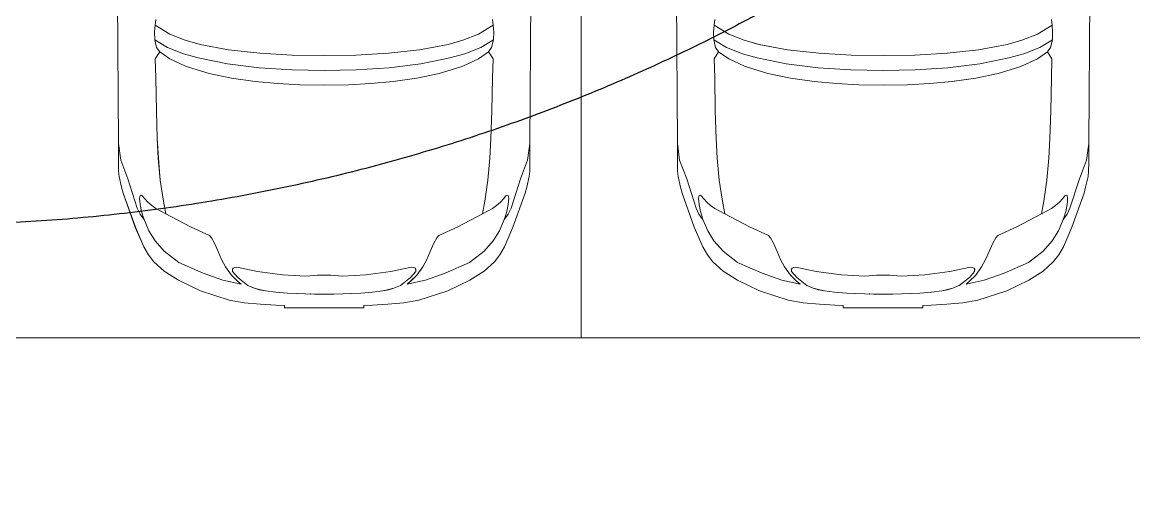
# Model space of a CAD drawing. Header units: millimetres. Extents: x -284281 to 1648660, y -821378 to -151356.
# Drawn here: x -243203 to -238294, y -271267 to -269216 of the extents above; entities that cross this region are included whole.
import ezdxf

# ---------------------------------------------------------------- set-up
doc = ezdxf.new("R2010")
doc.units = ezdxf.units.MM
doc.header["$MEASUREMENT"] = 0
doc.layers.add('Cars', color=7, linetype='Continuous')
doc.layers.add('Extérieur - Environnement', color=7, linetype='Continuous')

# ---------------------------------------------------------------- blocks, each defined once
blk = doc.blocks.new('Car 0025')
at = {"layer": 'Cars', "color": 7, "linetype": 'Continuous', "lineweight": 13}
for p, q in [((-924.7, 1389.7), (-920.5, 734.5)), ((-924.7, 1389.7), (-920.5, 734.5)), ((896.3, 734.5), (900.5, 1389.7)), ((900.5, 1389.7), (896.3, 734.5)), ((-755.5, 1282.4), (-758.8, 1257.5)), ((731.3, 1282.4), (734.6, 1257.5)), ((-758.8, 1257.5), (-760.9, 1227.1)), ((-694, 1217.1), (-758.8, 1257.5)), ((669.8, 1217.1), (734.6, 1257.5)), ((734.6, 1257.5), (736.7, 1227.1)), ((-760.9, 1227.1), (-760.1, 1191.7)), ((-703.8, 1158.5), (-760.1, 1191.7)), ((-760.1, 1191.7), (-751.8, 1158)), ((-625.2, 1190.8), (-694, 1217.1)), ((-560.1, 1172.1), (-625.2, 1190.8)), ((535.9, 1172.1), (601, 1190.8)), ((601, 1190.8), (669.8, 1217.1)), ((679.6, 1158.5), (735.9, 1191.7)), ((735.9, 1191.7), (727.6, 1158)), ((736.7, 1227.1), (735.9, 1191.7)), ((-738.5, 1138.6), (-758, 1108.3)), ((-751.8, 1158), (-751.8, 1158)), ((-738.5, 1138.6), (-751.8, 1158)), ((-738.5, 1138.6), (-738.5, 1138.6)), ((-738.5, 1138.6), (-693.9, 1108.9)), ((-633.6, 1130.9), (-703.8, 1158.5)), ((-567.9, 1112.1), (-633.6, 1130.9)), ((-433.8, 1148.7), (-560.1, 1172.1)), ((-295.6, 1133.3), (-433.8, 1148.7)), ((-152.7, 1124.9), (-295.6, 1133.3)), ((128.5, 1124.9), (271.4, 1133.3)), ((271.4, 1133.3), (409.6, 1148.7)), ((409.6, 1148.7), (535.9, 1172.1)), ((543.7, 1112.1), (609.4, 1130.9)), ((609.4, 1130.9), (679.6, 1158.5)), ((714.3, 1138.6), (669.7, 1108.9)), ((714.3, 1138.6), (727.6, 1158)), ((714.3, 1138.6), (714.3, 1138.6)), ((714.3, 1138.6), (733.8, 1108.3)), ((727.6, 1158), (727.6, 1158)), ((-758, 1108.3), (-755.8, 1024.9)), ((-693.9, 1108.9), (-624, 1076.3)), ((-439.5, 1086.6), (-567.9, 1112.1)), ((-298.8, 1069.2), (-439.5, 1086.6)), ((-12.1, 1122.4), (-152.7, 1124.9)), ((-12.1, 1122.4), (128.5, 1124.9)), ((274.6, 1069.2), (415.3, 1086.6)), ((415.3, 1086.6), (543.7, 1112.1)), ((669.7, 1108.9), (599.8, 1076.3)), ((733.8, 1108.3), (731.7, 1024.9)), ((-624, 1076.3), (-610.9, 1071.4)), ((-610.9, 1071.4), (-520.4, 1043.6)), ((-520.4, 1043.6), (-421.4, 1022.7)), ((-154, 1059.4), (-298.8, 1069.2)), ((-12.1, 1056.3), (-154, 1059.4)), ((-12.1, 1056.3), (129.8, 1059.4)), ((129.8, 1059.4), (274.6, 1069.2)), ((496.2, 1043.6), (397.2, 1022.7)), ((586.8, 1071.4), (496.2, 1043.6)), ((599.8, 1076.3), (586.8, 1071.4)), ((-755.8, 1025), (-753.2, 878.1)), ((-755.8, 1024.9), (-755.8, 1024.9)), ((-421.4, 1022.7), (-316.5, 1007.9)), ((-316.5, 1007.9), (-218.5, 999.1)), ((-218.5, 999.1), (-119.9, 994.1)), ((-119.9, 994.1), (-12.1, 992.4)), ((95.7, 994.1), (-12.1, 992.4)), ((194.3, 999.1), (95.7, 994.1)), ((292.3, 1007.9), (194.3, 999.1)), ((397.2, 1022.7), (292.3, 1007.9)), ((731.7, 1025), (729, 878.1)), ((731.6, 1024.9), (731.6, 1024.9)), ((-753.2, 878.1), (-748.9, 756.7)), ((729, 878.1), (724.7, 756.7)), ((-748.9, 756.7), (-744.4, 670.1)), ((724.7, 756.7), (720.2, 670.1)), ((-920.5, 734.5), (-920.6, 683.7)), ((-920.5, 734.5), (-920.6, 683.7)), ((-920.5, 734.5), (-910.7, 661.1)), ((896.3, 734.5), (886.5, 661.1)), ((896.4, 683.7), (896.3, 734.5)), ((896.3, 734.5), (896.4, 683.7)), ((-920.6, 683.7), (-920.5, 645.6)), ((-920.6, 683.7), (-920.5, 645.6)), ((-920.5, 645.6), (-920, 612.5)), ((-920.5, 645.6), (-920, 612.5)), ((-910.7, 661.1), (-879.2, 578.8)), ((-744.4, 670.2), (-735.6, 572.8)), ((-735.6, 572.8), (-744.3, 670.1)), ((720.2, 670.2), (711.4, 572.8)), ((711.4, 572.8), (720.1, 670.1)), ((886.5, 661.1), (855, 578.8)), ((895.8, 612.5), (896.3, 645.6)), ((896.3, 645.6), (895.8, 612.5)), ((896.3, 645.6), (896.4, 683.7)), ((896.4, 683.7), (896.3, 645.6)), ((-920, 612.5), (-917.2, 588.4)), ((-920, 612.5), (-917.2, 588.4)), ((-899.6, 632.1), (-899.5, 631.1)), ((875.4, 632.1), (875.3, 631.1)), ((893, 588.4), (895.8, 612.5)), ((895.8, 612.5), (893, 588.4)), ((-917.2, 588.4), (-906.8, 541)), ((-906.8, 541), (-917.2, 588.4)), ((-906.8, 541), (-899.8, 515.5)), ((-899.8, 515.5), (-906.8, 541)), ((-879.2, 578.8), (-837.6, 449.2)), ((-735.6, 572.8), (-722, 479.6)), ((711.4, 572.8), (697.8, 479.6)), ((855, 578.8), (813.4, 449.2)), ((875.6, 515.5), (882.6, 541)), ((875.6, 515.5), (882.6, 541)), ((882.6, 541), (893, 588.4)), ((882.6, 541), (893, 588.4)), ((-899.8, 515.5), (-846, 365.6)), ((-846, 365.6), (-899.8, 515.5)), ((-824.6, 504.7), (-827.3, 493)), ((-827.3, 493), (-826, 479.9)), ((-820.1, 506), (-824.6, 504.7)), ((-815.2, 503.8), (-820.1, 506)), ((-804.3, 489.5), (-815.2, 503.8)), ((780.1, 489.5), (791, 503.8)), ((791, 503.8), (795.9, 506)), ((795.9, 506), (800.4, 504.7)), ((800.4, 504.7), (803.1, 493)), ((803.1, 493), (801.8, 479.9)), ((821.8, 365.6), (875.6, 515.5)), ((821.8, 365.6), (875.6, 515.5)), ((-825.2, 422.9), (-837.6, 449.2)), ((-826, 479.9), (-825, 465)), ((-825, 465), (-819.1, 434.2)), ((-790.7, 476), (-804.3, 489.5)), ((-773.6, 461.2), (-790.7, 476)), ((-755.7, 447.9), (-773.6, 461.2)), ((-711.7, 423.4), (-755.7, 447.9)), ((-722, 479.6), (-711.7, 423.4)), ((697.8, 479.6), (687.5, 423.4)), ((687.5, 423.4), (731.5, 447.9)), ((731.5, 447.9), (749.4, 461.2)), ((749.4, 461.2), (766.5, 476)), ((766.5, 476), (780.1, 489.5)), ((800.8, 465), (794.9, 434.2)), ((801.8, 479.9), (800.8, 465)), ((801, 422.9), (813.4, 449.2)), ((-814.8, 408.3), (-825.2, 422.9)), ((-819.1, 434.2), (-812.8, 414.4)), ((-807.5, 399), (-814.8, 408.3)), ((-812.8, 414.4), (-807.5, 399)), ((-786.3, 348.7), (-807.5, 399)), ((-602.3, 367), (-711.7, 423.4)), ((578.1, 367), (687.5, 423.4)), ((762.1, 348.7), (783.3, 399)), ((788.6, 414.4), (783.3, 399)), ((783.3, 399), (790.6, 408.3)), ((794.9, 434.2), (788.6, 414.4)), ((790.6, 408.3), (801, 422.9)), ((-846, 365.6), (-808.7, 278.6)), ((-808.7, 278.6), (-846, 365.6)), ((-759.1, 304.4), (-786.3, 348.7)), ((-518.8, 327.9), (-602.3, 367)), ((494.6, 327.9), (578.1, 367)), ((734.9, 304.4), (762.1, 348.7)), ((784.5, 278.6), (821.8, 365.6)), ((784.5, 278.6), (821.8, 365.6)), ((-718.8, 259), (-759.1, 304.4)), ((-509.5, 317.5), (-518.8, 327.9)), ((-496.3, 294.8), (-509.5, 317.5)), ((-480.1, 257), (-496.3, 294.8)), ((455.9, 257), (472.1, 294.8)), ((472.1, 294.8), (485.3, 317.5)), ((485.3, 317.5), (494.6, 327.9)), ((694.6, 259), (734.9, 304.4)), ((-808.7, 278.6), (-788.2, 243.2)), ((-808.7, 278.6), (-788.2, 243.2)), ((-654.4, 208.3), (-718.8, 259)), ((-465.1, 222.6), (-480.1, 257)), ((440.9, 222.6), (455.9, 257)), ((630.2, 208.3), (694.6, 259)), ((764, 243.2), (784.5, 278.6)), ((784.5, 278.6), (764, 243.2)), ((-788.2, 243.2), (-764, 211.8)), ((-788.2, 243.2), (-764, 211.8)), ((-764, 211.8), (-719, 170.5)), ((-764, 211.8), (-719, 170.5)), ((-654.4, 208.3), (-546.4, 161.2)), ((-447.3, 189.6), (-465.1, 222.6)), ((423.1, 189.6), (440.9, 222.6)), ((630.2, 208.3), (522.2, 161.2)), ((694.8, 170.5), (739.8, 211.8)), ((739.8, 211.8), (694.8, 170.5)), ((739.8, 211.8), (764, 243.2)), ((764, 243.2), (739.8, 211.8)), ((-719, 170.5), (-655.3, 130.9)), ((-719, 170.5), (-655.3, 130.9)), ((-546.4, 161.2), (-459.2, 131.1)), ((-421.5, 153.3), (-447.3, 189.6)), ((-395.7, 128), (-421.5, 153.3)), ((-416.6, 180.1), (-414.1, 184)), ((-416.4, 169.3), (-416.6, 180.1)), ((-393.4, 142.5), (-416.4, 169.3)), ((-414.1, 184), (-406.9, 187.6)), ((-406.9, 187.6), (-398, 187.9)), ((-398, 187.9), (-307.1, 169.4)), ((-307.1, 169.4), (-196.1, 155)), ((-196.1, 155), (-92.9, 148.1)), ((-41.8, 152.8), (-92.9, 148.1)), ((-41.8, 152.8), (-11.3, 152.8)), ((17.6, 152.8), (-12.9, 152.8)), ((17.6, 152.8), (68.7, 148.1)), ((171.9, 155), (68.7, 148.1)), ((282.9, 169.4), (171.9, 155)), ((373.8, 187.9), (282.9, 169.4)), ((369.2, 142.5), (392.2, 169.3)), ((371.5, 128), (397.3, 153.3)), ((382.7, 187.6), (373.8, 187.9)), ((389.9, 184), (382.7, 187.6)), ((392.4, 180.1), (389.9, 184)), ((392.2, 169.3), (392.4, 180.1)), ((397.3, 153.3), (423.1, 189.6)), ((522.2, 161.2), (435, 131.1)), ((631.1, 130.9), (694.8, 170.5)), ((694.8, 170.5), (631.1, 130.9)), ((-655.3, 130.9), (-558.5, 84.1)), ((-655.3, 130.9), (-558.5, 84.1)), ((-378.9, 113.2), (-459.2, 131.1)), ((-378.9, 113.2), (-395.7, 128)), ((-348.6, 107.3), (-393.4, 142.5)), ((-320.4, 95.1), (-348.6, 107.3)), ((296.3, 95.1), (324.4, 107.3)), ((324.4, 107.3), (369.2, 142.5)), ((354.7, 113.2), (435, 131.1)), ((354.7, 113.2), (371.5, 128)), ((534.3, 84.1), (631.1, 130.9)), ((631.1, 130.9), (534.3, 84.1)), ((-558.5, 84.1), (-431, 42.5)), ((-431, 42.5), (-558.5, 84.1)), ((-320.4, 95.1), (-296.9, 89)), ((-296.9, 89), (-270.9, 84)), ((-270.9, 84), (-226, 78.1)), ((-226, 78.1), (-174.1, 74.2)), ((-54.7, 69.2), (-174.1, 74.2)), ((-73.2, 69.9), (-72.6, 69.9)), ((-12.1, 69.6), (-54.7, 69.2)), ((-12.1, 69.6), (30.5, 69.2)), ((30.5, 69.2), (149.9, 74.2)), ((49, 69.9), (48.4, 69.9)), ((201.8, 78.1), (149.9, 74.2)), ((246.7, 84), (201.8, 78.1)), ((272.7, 89), (246.7, 84)), ((296.3, 95.1), (272.7, 89)), ((406.8, 42.5), (534.3, 84.1)), ((406.8, 42.5), (534.3, 84.1)), ((-431, 42.5), (-364.7, 30.9)), ((-364.7, 30.9), (-431, 42.5)), ((-364.7, 30.9), (-293.1, 24.3)), ((-293.1, 24.3), (-364.7, 30.9)), ((-293.1, 24.3), (-225.1, 20.2)), ((-225.1, 20.2), (-293.1, 24.3)), ((-225.1, 20.2), (-187.9, 19.2)), ((-187.9, 19.2), (-225.1, 20.2)), ((-187.9, 19.2), (-187.9, 8.3)), ((-187.9, 8.3), (-187.9, 19.2)), ((-187.9, 8.3), (163.7, 8.3)), ((-187.9, 8.3), (-12.1, 8.3)), ((163.7, 8.3), (-12.1, 8.3)), ((163.7, 19.2), (200.9, 20.2)), ((163.7, 19.2), (200.9, 20.2)), ((163.7, 8.3), (163.7, 19.2)), ((163.7, 8.3), (163.7, 19.2)), ((200.9, 20.2), (268.9, 24.3)), ((200.9, 20.2), (268.9, 24.3)), ((268.9, 24.3), (340.5, 30.9)), ((268.9, 24.3), (340.5, 30.9)), ((340.5, 30.9), (406.8, 42.5)), ((340.5, 30.9), (406.8, 42.5))]:
    blk.add_line(p, q, dxfattribs=at)

msp = doc.modelspace()

# ---------------------------------------------------------------- linework, layer by layer
at = {"color": 9, "linetype": 'Continuous', "lineweight": 5}
msp.add_lwpolyline([(-252812.34567, -273452.05237), (-252812.34567, -273599.0311, 0.4157910988), (-250801.57964, -275599.00212), (-230992.0463, -275433.43196, 0.3455016121), (-229273.14053, -273660.69924), (-229273.14053, -267109.82626, 0.4142135624), (-230773.14053, -265609.82626), (-235734.61761, -265609.82626), (-235734.61761, -270609.82626), (-250734.61761, -270609.82626), (-250734.61761, -265609.82626), (-250812.34567, -265609.82626, 0.3805567013), (-252798.84385, -267377.82411)], format="xyb", close=True, dxfattribs=at)
at = {"color": 255, "linetype": 'Continuous', "lineweight": 5, "flags": 128}
for points in [[(-243234.61761, -265609.82626), (-243234.61761, -270609.82626), (-240734.61761, -270609.82626), (-240734.61761, -265609.82626)], [(-240734.61761, -265609.82626), (-240734.61761, -270609.82626), (-238234.61761, -270609.82626), (-238234.61761, -265609.82626)]]:
    msp.add_lwpolyline(points, close=True, dxfattribs=at)
for points in [[(-240734.61761, -270609.82626), (-240734.61761, -265609.82626)], [(-240734.61761, -265609.82626), (-240734.61761, -270609.82626)], [(-243234.61761, -270609.82626), (-240734.61761, -270609.82626)], [(-240734.61761, -270609.82626), (-238234.61761, -270609.82626)]]:
    msp.add_lwpolyline(points, dxfattribs=at)
at = {"color": 7, "linetype": 'Continuous', "lineweight": 5}
msp.add_lwpolyline([(-250734.61761, -271810.11543), (-250734.61761, -273590.23861), (-230547.34109, -273450.48842), (-230558.18341, -271436.34552), (-230558.18341, -271563.70769), (-235558.18341, -271563.70769), (-235558.18341, -270609.82626), (-238013.76245, -270609.82626), (-238234.61761, -270609.82626), (-240734.61761, -270609.82626), (-243234.61761, -270609.82626), (-245734.61761, -270609.82626), (-248234.61761, -270609.82626), (-250734.61761, -270609.82626)], close=True, dxfattribs=at)
at = {"color": 1}
msp.add_open_spline([(-243633.94557, -252910.57129, 2000), (-243528.96027, -252910.57129, 2000), (-243423.97514, -252912.71295, 2000), (-243214.44273, -252921.25425, 2000), (-243109.89576, -252927.65385, 2000), (-242901.66859, -252944.63588, 2000), (-242797.98867, -252955.21821, 2000), (-242591.90641, -252980.4433, 2000), (-242489.50432, -252995.08592, 2000), (-242286.36248, -253028.26611, 2000), (-242185.62293, -253046.80349, 2000), (-241986.15814, -253087.57009, 2000), (-241887.43304, -253109.79908, 2000), (-241692.31106, -253157.71446, 2000), (-241595.91426, -253183.40062, 2000), (-241405.721, -253237.9715, 2000), (-241311.92458, -253266.856, 2000), (-241127.16037, -253327.5475, 2000), (-241036.19257, -253359.35427, 2000), (-240857.26949, -253425.60391, 2000), (-240769.31416, -253460.04658, 2000), (-240596.55635, -253531.27778, 2000), (-240511.75378, -253568.06615, 2000), (-240345.4002, -253643.70061, 2000), (-240263.84908, -253682.54655, 2000), (-240104.0584, -253762.01507, 2000), (-240025.81871, -253802.63754, 2000), (-239872.67568, -253885.38928, 2000), (-239797.77221, -253927.51846, 2000), (-239651.29518, -254013.02828, 2000), (-239579.72149, -254056.40886, 2000), (-239439.87047, -254144.18298, 2000), (-239371.593, -254188.57648, 2000), (-239238.27794, -254278.15639, 2000), (-239173.24021, -254323.34278, 2000), (-239046.32918, -254414.30771, 2000), (-238984.45576, -254460.08625, 2000), (-238863.78274, -254552.05427, 2000), (-238804.98304, -254598.24377, 2000), (-238690.35517, -254690.87184, 2000), (-238634.5269, -254737.31045, 2000), (-238504.54165, -254848.40321, 2000), (-238431.71613, -254913.10545, 2000), (-238291.27362, -255042.38457, 2000), (-238223.65628, -255106.96166, 2000), (-238093.30413, -255235.72393, 2000), (-238030.56906, -255299.90935, 2000), (-237909.65457, -255427.67583, 2000), (-237851.47495, -255491.25711, 2000), (-237739.35061, -255617.65011, 2000), (-237685.40575, -255680.46204, 2000), (-237581.44129, -255805.19177, 2000), (-237531.42161, -255867.10977, 2000), (-237435.0125, -255989.96156, 2000), (-237388.62302, -256050.89552, 2000), (-237299.1961, -256171.71794, 2000), (-237256.15862, -256231.60655, 2000), (-237173.17544, -256350.30078, 2000), (-237133.22973, -256409.10652, 2000), (-237056.18819, -256525.61692, 2000), (-237019.09238, -256583.32168, 2000), (-236947.52708, -256697.62762, 2000), (-236913.05761, -256754.2289, 2000), (-236834.01434, -256887.44689, 2000), (-236790.5226, -256963.57379, 2000), (-236707.63912, -257113.80896, 2000), (-236668.24755, -257187.91755, 2000), (-236593.13646, -257334.1956, 2000), (-236557.41712, -257406.3653, 2000), (-236489.2737, -257548.86085, 2000), (-236456.8498, -257619.18687, 2000), (-236394.96637, -257758.09986, 2000), (-236365.50701, -257826.68696, 2000), (-236309.26257, -257962.23186, 2000), (-236282.47765, -258029.18975, 2000), (-236231.32812, -258161.58757, 2000), (-236206.96364, -258227.02756, 2000), (-236160.43275, -258356.50012, 2000), (-236138.26647, -258420.53273, 2000), (-236095.93767, -258547.29862, 2000), (-236075.77525, -258610.03194, 2000), (-236037.28433, -258734.3038, 2000), (-236018.95592, -258795.84236, 2000), (-235977.22148, -258941.41532, 2000), (-235954.59235, -259024.94491, 2000), (-235912.2361, -259190.15312, 2000), (-235892.50934, -259271.83172, 2000), (-235855.6795, -259433.57362, 2000), (-235838.57671, -259513.63688, 2000), (-235806.76516, -259672.36686, 2000), (-235792.05663, -259751.03353, 2000), (-235764.84503, -259907.17339, 2000), (-235752.34213, -259984.64652, 2000), (-235729.38807, -260138.58821, 2000), (-235718.93706, -260215.05671, 2000), (-235699.96304, -260367.16565, 2000), (-235691.44015, -260442.80603, 2000), (-235676.22469, -260593.42479, 2000), (-235669.53222, -260668.4031, 2000), (-235657.90297, -260817.85519, 2000), (-235652.96625, -260892.32891, 2000), (-235643.29976, -261068.10549, 2000), (-235639.30537, -261169.2554, 2000), (-235634.40889, -261371.2669, 2000), (-235633.5069, -261472.12819, 2000), (-235634.77746, -261673.92593, 2000), (-235636.94998, -261774.86207, 2000), (-235644.41287, -261977.17485, 2000), (-235649.7031, -262078.55119, 2000), (-235663.5082, -262282.12064, 2000), (-235672.02281, -262384.31345, 2000), (-235692.45299, -262589.91222, 2000), (-235704.36814, -262693.31787, 2000), (-235731.85531, -262901.76801, 2000), (-235747.42672, -263006.81219, 2000), (-235779.49723, -263200.41343, 2000), (-235795.35633, -263288.63458, 2000), (-235830.05748, -263466.79264, 2000), (-235848.89913, -263556.72947, 2000), (-235889.88439, -263738.62813, 2000), (-235912.02749, -263830.58991, 2000), (-235960.01195, -264016.87475, 2000), (-235985.85268, -264111.19782, 2000), (-236037.16603, -264286.96073, 2000), (-236062.01165, -264367.99251, 2000), (-236114.98769, -264532.19344, 2000), (-236143.11773, -264615.36268, 2000), (-236203.07921, -264784.07784, 2000), (-236234.91021, -264869.62394, 2000), (-236302.77013, -265043.33982, 2000), (-236338.79853, -265131.50989, 2000), (-236415.64449, -265310.72206, 2000), (-236456.46145, -265401.76459, 2000), (-236535.53981, -265569.85507, 2000), (-236572.88123, -265646.38138, 2000), (-236651.66139, -265801.6199, 2000), (-236693.09989, -265880.33241, 2000), (-236780.58385, -266040.0425, 2000), (-236826.62908, -266121.0405, 2000), (-236923.90825, -266285.39085, 2000), (-236975.14199, -266368.74377, 2000), (-237083.45849, -266537.82884, 2000), (-237140.54114, -266623.56171, 2000), (-237251.25019, -266782.90444, 2000), (-237303.87138, -266856.15688, 2000), (-237414.17233, -267004.21822, 2000), (-237471.85216, -267079.02755, 2000), (-237592.78648, -267230.07968, 2000), (-237656.04114, -267306.32298, 2000), (-237788.67733, -267460.05149, 2000), (-237858.05918, -267537.53727, 2000), (-238003.53066, -267693.47451, 2000), (-238079.6208, -267771.92657, 2000), (-238226.05241, -267916.5272, 2000), (-238295.29631, -267982.5868, 2000), (-238439.24208, -268114.82848, 2000), (-238513.94435, -268181.01079, 2000), (-238669.14408, -268313.1452, 2000), (-238749.64204, -268379.09751, 2000), (-238916.74569, -268510.34627, 2000), (-239003.35197, -268575.64286, 2000), (-239182.94366, -268705.0768, 2000), (-239275.92977, -268769.21417, 2000), (-239468.49198, -268895.74653, 2000), (-239568.06884, -268958.14137, 2000), (-239756.42675, -269070.116, 2000), (-239844.16144, -269120.06911, 2000), (-240024.27377, -269217.90404, 2000), (-240116.65172, -269265.78566, 2000), (-240306.00871, -269359.0344, 2000), (-240402.98802, -269404.40123, 2000), (-240601.43697, -269492.15623, 2000), (-240702.90682, -269534.54404, 2000), (-240910.14939, -269615.86581, 2000), (-241015.92226, -269654.79933, 2000), (-241231.50086, -269728.73855, 2000), (-241341.30664, -269763.74374, 2000), (-241564.5955, -269829.36772, 2000), (-241678.07849, -269859.98598, 2000), (-241908.28095, -269916.4086, 2000), (-242025.00021, -269942.21243, 2000), (-242261.15367, -269988.62598, 2000), (-242380.58751, -270009.23519, 2000), (-242621.5766, -270044.94226, 2000), (-242743.13135, -270060.03968, 2000), (-242987.70978, -270084.48286, 2000), (-243110.73285, -270093.8283, 2000), (-243357.55313, -270106.6153, 2000), (-243481.34967, -270110.05669, 2000), (-243614.76476, -270110.55344, 2000), (-243624.35516, -270110.57129, 2000), (-243633.94557, -270110.57129, 2000)], degree=3, knots=[3.1415926536, 3.1415926536, 3.1415926536, 3.1415926536, 3.1601194701, 3.1601194701, 3.1786462866, 3.1786462866, 3.1971731031, 3.1971731031, 3.2156999196, 3.2156999196, 3.2342267361, 3.2342267361, 3.2527535526, 3.2527535526, 3.2712803691, 3.2712803691, 3.2898071856, 3.2898071856, 3.3083340021, 3.3083340021, 3.3268608185, 3.3268608185, 3.345387635, 3.345387635, 3.3639144515, 3.3639144515, 3.382441268, 3.382441268, 3.4009680845, 3.4009680845, 3.419494901, 3.419494901, 3.4380217175, 3.4380217175, 3.456548534, 3.456548534, 3.4750753505, 3.4750753505, 3.493602167, 3.493602167, 3.5121289835, 3.5121289835, 3.5378724512, 3.5378724512, 3.563615919, 3.563615919, 3.5893593867, 3.5893593867, 3.6151028544, 3.6151028544, 3.6408463222, 3.6408463222, 3.6665897899, 3.6665897899, 3.6923332576, 3.6923332576, 3.7180767254, 3.7180767254, 3.7438201931, 3.7438201931, 3.7695636608, 3.7695636608, 3.7953071285, 3.7953071285, 3.8307451246, 3.8307451246, 3.8661831207, 3.8661831207, 3.9016211167, 3.9016211167, 3.9370591128, 3.9370591128, 3.9724971088, 3.9724971088, 4.0079351049, 4.0079351049, 4.0433731009, 4.0433731009, 4.078811097, 4.078811097, 4.1142490931, 4.1142490931, 4.1496870891, 4.1496870891, 4.1988317914, 4.1988317914, 4.2479764936, 4.2479764936, 4.2971211958, 4.2971211958, 4.3462658981, 4.3462658981, 4.3954106003, 4.3954106003, 4.4445553026, 4.4445553026, 4.4937000048, 4.4937000048, 4.5428447071, 4.5428447071, 4.5919894093, 4.5919894093, 4.6591145564, 4.6591145564, 4.7262397034, 4.7262397034, 4.7933648505, 4.7933648505, 4.8604899976, 4.8604899976, 4.9276151447, 4.9276151447, 4.9947402917, 4.9947402917, 5.0618654388, 5.0618654388, 5.1172289282, 5.1172289282, 5.1725924175, 5.1725924175, 5.2279559068, 5.2279559068, 5.2833193962, 5.2833193962, 5.3296516924, 5.3296516924, 5.3759839886, 5.3759839886, 5.4223162848, 5.4223162848, 5.468648581, 5.468648581, 5.5149808772, 5.5149808772, 5.5527539817, 5.5527539817, 5.5905270861, 5.5905270861, 5.6283001906, 5.6283001906, 5.6660732951, 5.6660732951, 5.7038463996, 5.7038463996, 5.7353327826, 5.7353327826, 5.7668191656, 5.7668191656, 5.7983055487, 5.7983055487, 5.8297919317, 5.8297919317, 5.8612783147, 5.8612783147, 5.8876104251, 5.8876104251, 5.9139425355, 5.9139425355, 5.9402746459, 5.9402746459, 5.9666067563, 5.9666067563, 5.9929388667, 5.9929388667, 6.0192709771, 6.0192709771, 6.0411228026, 6.0411228026, 6.062974628, 6.062974628, 6.0848264535, 6.0848264535, 6.106678279, 6.106678279, 6.1285301045, 6.1285301045, 6.1503819299, 6.1503819299, 6.1722337554, 6.1722337554, 6.1940855809, 6.1940855809, 6.2159374064, 6.2159374064, 6.2377892319, 6.2377892319, 6.2596410573, 6.2596410573, 6.2814928828, 6.2814928828, 6.2831853072, 6.2831853072, 6.2831853072, 6.2831853072], dxfattribs=at)
at = {"layer": 'Extérieur - Environnement', "color": 7, "linetype": 'Continuous', "lineweight": 13}
for p, q in [((-242782.36718, -269096.18977), (-242778.21616, -269751.34623)), ((-242782.36718, -269096.18977), (-242778.21616, -269751.34623)), ((-240961.32553, -269751.34623), (-240957.1745, -269096.18977)), ((-240957.1745, -269096.18977), (-240961.32553, -269751.34623)), ((-240313.84068, -269096.18977), (-240309.68965, -269751.34623)), ((-240313.84068, -269096.18977), (-240309.68965, -269751.34623)), ((-238492.79902, -269751.34623), (-238488.64799, -269096.18977)), ((-238488.64799, -269096.18977), (-238492.79902, -269751.34623)), ((-242613.15742, -269203.41728), (-242616.44744, -269228.34161)), ((-241126.38426, -269203.41728), (-241123.09425, -269228.34161)), ((-240144.63092, -269203.41728), (-240147.92093, -269228.34161)), ((-238657.85775, -269203.41728), (-238654.56774, -269228.34161)), ((-242616.44744, -269228.34161), (-242618.59059, -269258.76943)), ((-242618.59059, -269258.76943), (-242617.81124, -269294.13152)), ((-242551.63412, -269268.77649), (-242616.44744, -269228.34161)), ((-241187.90756, -269268.77649), (-241123.09425, -269228.34161)), ((-241123.09425, -269228.34161), (-241120.95109, -269258.76943)), ((-241120.95109, -269258.76943), (-241121.73044, -269294.13152)), ((-240147.92093, -269228.34161), (-240150.06408, -269258.76943)), ((-240150.06408, -269258.76943), (-240149.28474, -269294.13152)), ((-240083.10761, -269268.77649), (-240147.92093, -269228.34161)), ((-238719.38106, -269268.77649), (-238654.56774, -269228.34161)), ((-238654.56774, -269228.34161), (-238652.42459, -269258.76943)), ((-238652.42459, -269258.76943), (-238653.20394, -269294.13152)), ((-242561.43285, -269327.35088), (-242617.81124, -269294.13152)), ((-242617.81124, -269294.13152), (-242609.48328, -269327.84893)), ((-242482.87833, -269295.0318), (-242551.63742, -269268.77522)), ((-242417.74234, -269313.74287), (-242482.88461, -269295.03)), ((-241321.79935, -269313.74287), (-241256.65707, -269295.03)), ((-241256.66336, -269295.0318), (-241187.90426, -269268.77522)), ((-241178.10883, -269327.35088), (-241121.73044, -269294.13152)), ((-241121.73044, -269294.13152), (-241130.05841, -269327.84893)), ((-240092.90634, -269327.35088), (-240149.28474, -269294.13152)), ((-240149.28474, -269294.13152), (-240140.95677, -269327.84893)), ((-240014.35182, -269295.0318), (-240083.11092, -269268.77522)), ((-239949.21583, -269313.74287), (-240014.35811, -269295.03)), ((-238853.27284, -269313.74287), (-238788.13056, -269295.03)), ((-238788.13685, -269295.0318), (-238719.37775, -269268.77522)), ((-238709.58233, -269327.35088), (-238653.20394, -269294.13152)), ((-238653.20394, -269294.13152), (-238661.5319, -269327.84893)), ((-242596.16734, -269347.20636), (-242615.69829, -269377.59549)), ((-242609.48328, -269327.84893), (-242609.45702, -269327.86385)), ((-242596.16734, -269347.20636), (-242609.48328, -269327.84893)), ((-242596.16154, -269347.24596), (-242596.16734, -269347.20636)), ((-242596.16154, -269347.24596), (-242551.55849, -269376.96378)), ((-242491.22952, -269354.97416), (-242561.43285, -269327.35088)), ((-242425.58281, -269373.73936), (-242491.22952, -269354.97416)), ((-242291.45021, -269337.16562), (-242417.74777, -269313.74186)), ((-242153.30653, -269352.52696), (-242291.45021, -269337.16562)), ((-242010.37659, -269360.92894), (-242153.30899, -269352.52669)), ((-241729.16509, -269360.92894), (-241586.2327, -269352.52669)), ((-241586.23515, -269352.52696), (-241448.09147, -269337.16562)), ((-241448.09147, -269337.16562), (-241321.79391, -269313.74186)), ((-241313.95887, -269373.73936), (-241248.31216, -269354.97416)), ((-241248.31216, -269354.97416), (-241178.10883, -269327.35088)), ((-241143.38015, -269347.24596), (-241187.98319, -269376.96378)), ((-241143.38015, -269347.24596), (-241143.37435, -269347.20636)), ((-241143.37435, -269347.20636), (-241130.05841, -269327.84893)), ((-241143.37435, -269347.20636), (-241123.84339, -269377.59549)), ((-241130.05841, -269327.84893), (-241130.08466, -269327.86385)), ((-240127.64083, -269347.20636), (-240147.17179, -269377.59549)), ((-240140.95677, -269327.84893), (-240140.93052, -269327.86385)), ((-240127.64083, -269347.20636), (-240140.95677, -269327.84893)), ((-240127.63503, -269347.24596), (-240127.64083, -269347.20636)), ((-240127.63503, -269347.24596), (-240083.03198, -269376.96378)), ((-240022.70302, -269354.97416), (-240092.90634, -269327.35088)), ((-239957.0563, -269373.73936), (-240022.70302, -269354.97416)), ((-239822.9237, -269337.16562), (-239949.22126, -269313.74186)), ((-239684.78003, -269352.52696), (-239822.9237, -269337.16562)), ((-239541.85009, -269360.92894), (-239684.78248, -269352.52669)), ((-239260.63859, -269360.92894), (-239117.70619, -269352.52669)), ((-239117.70864, -269352.52696), (-238979.56497, -269337.16562)), ((-238979.56497, -269337.16562), (-238853.26741, -269313.74186)), ((-238845.43237, -269373.73936), (-238779.78566, -269354.97416)), ((-238779.78566, -269354.97416), (-238709.58233, -269327.35088)), ((-238674.85364, -269347.24596), (-238719.45669, -269376.96378)), ((-238674.85364, -269347.24596), (-238674.84784, -269347.20636)), ((-238674.84784, -269347.20636), (-238661.5319, -269327.84893)), ((-238674.84784, -269347.20636), (-238655.31688, -269377.59549)), ((-238661.5319, -269327.84893), (-238661.55816, -269327.86385)), ((-242615.69829, -269377.59549), (-242613.51929, -269460.94717)), ((-242551.55849, -269376.96378), (-242481.67966, -269409.53884)), ((-242297.1405, -269399.28843), (-242425.58281, -269373.73936)), ((-242156.45909, -269416.62781), (-242297.1405, -269399.28843)), ((-241869.74175, -269363.48903), (-242010.37872, -269360.92881)), ((-241869.79993, -269363.48903), (-241729.16296, -269360.92881)), ((-241583.08259, -269416.62781), (-241442.40119, -269399.28843)), ((-241442.40119, -269399.28843), (-241313.95887, -269373.73936)), ((-241187.98319, -269376.96378), (-241257.86202, -269409.53884)), ((-241123.84339, -269377.59549), (-241126.0224, -269460.94717)), ((-240147.17179, -269377.59549), (-240144.99278, -269460.94717)), ((-240083.03198, -269376.96378), (-240013.15316, -269409.53884)), ((-239828.61399, -269399.28843), (-239957.0563, -269373.73936)), ((-239687.93258, -269416.62781), (-239828.61399, -269399.28843)), ((-239401.21525, -269363.48903), (-239541.85222, -269360.92881)), ((-239401.27343, -269363.48903), (-239260.63645, -269360.92881)), ((-239114.55609, -269416.62781), (-238973.87468, -269399.28843)), ((-238973.87468, -269399.28843), (-238845.43237, -269373.73936)), ((-238719.45669, -269376.96378), (-238789.33551, -269409.53884)), ((-238655.31688, -269377.59549), (-238657.49589, -269460.94717)), ((-242481.67966, -269409.53884), (-242468.61927, -269414.40092)), ((-242468.61927, -269414.40157), (-242378.07836, -269442.21545)), ((-242378.07836, -269442.21545), (-242279.0309, -269463.14415)), ((-242011.67465, -269426.44553), (-242156.45909, -269416.62781)), ((-241869.77084, -269429.55341), (-242011.67465, -269426.44553)), ((-241869.77084, -269429.55341), (-241727.86703, -269426.44553)), ((-241727.86703, -269426.44553), (-241583.08259, -269416.62781)), ((-241361.46332, -269442.21545), (-241460.51078, -269463.14415)), ((-241270.92242, -269414.40157), (-241361.46332, -269442.21545)), ((-241257.86202, -269409.53884), (-241270.92242, -269414.40092)), ((-240013.15316, -269409.53884), (-240000.09276, -269414.40092)), ((-240000.09276, -269414.40157), (-239909.55186, -269442.21545)), ((-239909.55186, -269442.21545), (-239810.5044, -269463.14415)), ((-239543.14815, -269426.44553), (-239687.93258, -269416.62781)), ((-239401.24434, -269429.55341), (-239543.14815, -269426.44553)), ((-239401.24434, -269429.55341), (-239259.34052, -269426.44553)), ((-239259.34052, -269426.44553), (-239114.55609, -269416.62781)), ((-238892.93681, -269442.21545), (-238991.98427, -269463.14415)), ((-238802.39591, -269414.40157), (-238892.93681, -269442.21545)), ((-238789.33551, -269409.53884), (-238802.39591, -269414.40092)), ((-242613.52042, -269460.88399), (-242610.875, -269607.70948)), ((-242613.51803, -269460.93008), (-242613.51756, -269460.94717)), ((-242279.0309, -269463.14415), (-242174.12384, -269477.96859)), ((-242174.12384, -269477.96859), (-242076.16229, -269486.76401)), ((-242076.16229, -269486.76401), (-241977.58986, -269491.74058)), ((-241977.58986, -269491.74058), (-241869.76434, -269493.48469)), ((-241761.95182, -269491.74058), (-241869.77734, -269493.48469)), ((-241663.37939, -269486.76401), (-241761.95182, -269491.74058)), ((-241565.41784, -269477.96859), (-241663.37939, -269486.76401)), ((-241460.51078, -269463.14415), (-241565.41784, -269477.96859)), ((-241126.02126, -269460.88399), (-241128.66668, -269607.70948)), ((-241126.02365, -269460.93008), (-241126.02412, -269460.94717)), ((-240144.99392, -269460.88399), (-240142.3485, -269607.70948)), ((-240144.99152, -269460.93008), (-240144.99106, -269460.94717)), ((-239810.5044, -269463.14415), (-239705.59734, -269477.96859)), ((-239705.59734, -269477.96859), (-239607.63579, -269486.76401)), ((-239607.63579, -269486.76401), (-239509.06335, -269491.74058)), ((-239509.06335, -269491.74058), (-239401.23784, -269493.48469)), ((-239293.42532, -269491.74058), (-239401.25084, -269493.48469)), ((-239194.85289, -269486.76401), (-239293.42532, -269491.74058)), ((-239096.89134, -269477.96859), (-239194.85289, -269486.76401)), ((-238991.98427, -269463.14415), (-239096.89134, -269477.96859)), ((-238657.49475, -269460.88399), (-238660.14018, -269607.70948)), ((-238657.49715, -269460.93008), (-238657.49761, -269460.94717)), ((-242610.875, -269607.70948), (-242606.58294, -269729.1679)), ((-241128.66668, -269607.70948), (-241132.95874, -269729.1679)), ((-240142.3485, -269607.70948), (-240138.05643, -269729.1679)), ((-238660.14018, -269607.70948), (-238664.43224, -269729.1679)), ((-242778.21616, -269751.34623), (-242778.29927, -269802.16976)), ((-242778.21616, -269751.34623), (-242778.29927, -269802.16976)), ((-242778.21616, -269751.34623), (-242768.37308, -269824.71161)), ((-242606.58294, -269729.1679), (-242602.04591, -269815.70708)), ((-241132.95874, -269729.1679), (-241137.49578, -269815.70708)), ((-240961.32553, -269751.34623), (-240971.1686, -269824.71161)), ((-240961.24241, -269802.16976), (-240961.32553, -269751.34623)), ((-240961.32553, -269751.34623), (-240961.24241, -269802.16976)), ((-240309.68965, -269751.34623), (-240309.77276, -269802.16976)), ((-240309.68965, -269751.34623), (-240309.77276, -269802.16976)), ((-240309.68965, -269751.34623), (-240299.84657, -269824.71161)), ((-240138.05643, -269729.1679), (-240133.5194, -269815.70708)), ((-238664.43224, -269729.1679), (-238668.96927, -269815.70708)), ((-238492.79902, -269751.34623), (-238502.6421, -269824.71161)), ((-238492.71591, -269802.16976), (-238492.79902, -269751.34623)), ((-238492.79902, -269751.34623), (-238492.71591, -269802.16976)), ((-242778.29927, -269802.16976), (-242778.18845, -269840.24082)), ((-242778.29927, -269802.16976), (-242778.18845, -269840.24082)), ((-242778.18845, -269840.24082), (-242777.66164, -269873.35129)), ((-242778.18845, -269840.24082), (-242777.66164, -269873.35129)), ((-242768.37308, -269824.71161), (-242736.84742, -269907.07637)), ((-242602.04782, -269815.68583), (-242593.26711, -269913.00038)), ((-242593.26711, -269913.00038), (-242602.01809, -269815.70708)), ((-241137.49386, -269815.68583), (-241146.27458, -269913.00038)), ((-241146.27458, -269913.00038), (-241137.52359, -269815.70708)), ((-240971.1686, -269824.71161), (-241002.69427, -269907.07637)), ((-240961.88004, -269873.35129), (-240961.35323, -269840.24082)), ((-240961.35323, -269840.24082), (-240961.88004, -269873.35129)), ((-240961.35323, -269840.24082), (-240961.24241, -269802.16976)), ((-240961.24241, -269802.16976), (-240961.35323, -269840.24082)), ((-240309.77276, -269802.16976), (-240309.66195, -269840.24082)), ((-240309.77276, -269802.16976), (-240309.66195, -269840.24082)), ((-240309.66195, -269840.24082), (-240309.13514, -269873.35129)), ((-240309.66195, -269840.24082), (-240309.13514, -269873.35129)), ((-240299.84657, -269824.71161), (-240268.32091, -269907.07637)), ((-240133.52132, -269815.68583), (-240124.7406, -269913.00038)), ((-240124.7406, -269913.00038), (-240133.49159, -269815.70708)), ((-238668.96735, -269815.68583), (-238677.74807, -269913.00038)), ((-238677.74807, -269913.00038), (-238668.99708, -269815.70708)), ((-238502.6421, -269824.71161), (-238534.16776, -269907.07637)), ((-238493.35354, -269873.35129), (-238492.82673, -269840.24082)), ((-238492.82673, -269840.24082), (-238493.35354, -269873.35129)), ((-238492.82673, -269840.24082), (-238492.71591, -269802.16976)), ((-238492.71591, -269802.16976), (-238492.82673, -269840.24082)), ((-242777.66164, -269873.35129), (-242774.86115, -269897.49542)), ((-242777.66164, -269873.35129), (-242774.86115, -269897.49542)), ((-242774.86115, -269897.49542), (-242764.46355, -269944.8511)), ((-242764.46355, -269944.8511), (-242774.86115, -269897.49542)), ((-242757.25833, -269853.7503), (-242757.20682, -269854.76227)), ((-240982.28336, -269853.7503), (-240982.33486, -269854.76227)), ((-240975.07813, -269944.8511), (-240964.68054, -269897.49542)), ((-240975.07813, -269944.8511), (-240964.68054, -269897.49542)), ((-240964.68054, -269897.49542), (-240961.88004, -269873.35129)), ((-240961.88004, -269873.35129), (-240964.68054, -269897.49542)), ((-240309.13514, -269873.35129), (-240306.33464, -269897.49542)), ((-240309.13514, -269873.35129), (-240306.33464, -269897.49542)), ((-240306.33464, -269897.49542), (-240295.93705, -269944.8511)), ((-240295.93705, -269944.8511), (-240306.33464, -269897.49542)), ((-240288.73182, -269853.7503), (-240288.68031, -269854.76227)), ((-238513.75685, -269853.7503), (-238513.80836, -269854.76227)), ((-238506.55163, -269944.8511), (-238496.15403, -269897.49542)), ((-238506.55163, -269944.8511), (-238496.15403, -269897.49542)), ((-238496.15403, -269897.49542), (-238493.35354, -269873.35129)), ((-238493.35354, -269873.35129), (-238496.15403, -269897.49542)), ((-242764.46355, -269944.8511), (-242757.44857, -269970.35605)), ((-242757.44857, -269970.35605), (-242764.46355, -269944.8511)), ((-242736.84742, -269907.07637), (-242695.2465, -270036.67469)), ((-242593.26711, -269913.00038), (-242579.64492, -270006.24511)), ((-241146.27458, -269913.00038), (-241159.89676, -270006.24511)), ((-241002.69427, -269907.07637), (-241044.29518, -270036.67469)), ((-240982.09312, -269970.35605), (-240975.07813, -269944.8511)), ((-240982.09312, -269970.35605), (-240975.07813, -269944.8511)), ((-240295.93705, -269944.8511), (-240288.92206, -269970.35605)), ((-240288.92206, -269970.35605), (-240295.93705, -269944.8511)), ((-240268.32091, -269907.07637), (-240226.72, -270036.67469)), ((-240124.7406, -269913.00038), (-240111.11842, -270006.24511)), ((-238677.74807, -269913.00038), (-238691.37025, -270006.24511)), ((-238534.16776, -269907.07637), (-238575.76867, -270036.67469)), ((-238513.56661, -269970.35605), (-238506.55163, -269944.8511)), ((-238513.56661, -269970.35605), (-238506.55163, -269944.8511)), ((-242757.44857, -269970.35605), (-242703.6304, -270120.29169)), ((-242703.6304, -270120.29169), (-242757.44857, -269970.35605)), ((-242682.24193, -269981.1309), (-242684.97529, -269992.83391)), ((-242684.97529, -269992.83391), (-242683.66146, -270005.92864)), ((-242677.78843, -269979.86576), (-242682.24193, -269981.1309)), ((-242672.9007, -269982.02279), (-242677.78843, -269979.86576)), ((-242661.96194, -269996.31316), (-242672.9007, -269982.02279)), ((-242648.33986, -270009.85084), (-242661.96194, -269996.31316)), ((-241091.20182, -270009.85084), (-241077.57975, -269996.31316)), ((-241077.57975, -269996.31316), (-241066.64098, -269982.02279)), ((-241066.64098, -269982.02279), (-241061.75325, -269979.86576)), ((-241061.75325, -269979.86576), (-241057.29975, -269981.1309)), ((-241057.29975, -269981.1309), (-241054.56639, -269992.83391)), ((-241054.56639, -269992.83391), (-241055.88022, -270005.92864)), ((-241035.91129, -270120.29169), (-240982.09312, -269970.35605)), ((-241035.91129, -270120.29169), (-240982.09312, -269970.35605)), ((-240288.92206, -269970.35605), (-240235.10389, -270120.29169)), ((-240235.10389, -270120.29169), (-240288.92206, -269970.35605)), ((-240213.71542, -269981.1309), (-240216.44879, -269992.83391)), ((-240216.44879, -269992.83391), (-240215.13496, -270005.92864)), ((-240209.26193, -269979.86576), (-240213.71542, -269981.1309)), ((-240204.37419, -269982.02279), (-240209.26193, -269979.86576)), ((-240193.43543, -269996.31316), (-240204.37419, -269982.02279)), ((-240179.81336, -270009.85084), (-240193.43543, -269996.31316)), ((-238622.67532, -270009.85084), (-238609.05324, -269996.31316)), ((-238609.05324, -269996.31316), (-238598.11448, -269982.02279)), ((-238598.11448, -269982.02279), (-238593.22674, -269979.86576)), ((-238593.22674, -269979.86576), (-238588.77325, -269981.1309)), ((-238588.77325, -269981.1309), (-238586.03988, -269992.83391)), ((-238586.03988, -269992.83391), (-238587.35371, -270005.92864)), ((-238567.38478, -270120.29169), (-238513.56661, -269970.35605)), ((-238567.38478, -270120.29169), (-238513.56661, -269970.35605)), ((-242682.90993, -270062.98887), (-242695.2465, -270036.67469)), ((-242683.66146, -270005.92864), (-242682.71514, -270020.85794)), ((-242682.71514, -270020.85794), (-242676.80866, -270051.66531)), ((-242631.26634, -270024.65345), (-242648.33986, -270009.85084)), ((-242613.3244, -270037.93817), (-242631.26634, -270024.65345)), ((-242569.36859, -270062.48284), (-242613.3244, -270037.93817)), ((-242579.64909, -270006.22231), (-242569.36859, -270062.48284)), ((-241159.89259, -270006.22231), (-241170.17309, -270062.48284)), ((-241170.17309, -270062.48284), (-241126.21729, -270037.93817)), ((-241126.21729, -270037.93817), (-241108.27534, -270024.65345)), ((-241108.27534, -270024.65345), (-241091.20182, -270009.85084)), ((-241056.82654, -270020.85794), (-241062.73303, -270051.66531)), ((-241055.88022, -270005.92864), (-241056.82654, -270020.85794)), ((-241056.63176, -270062.98887), (-241044.29518, -270036.67469)), ((-240214.38342, -270062.98887), (-240226.72, -270036.67469)), ((-240215.13496, -270005.92864), (-240214.18864, -270020.85794)), ((-240214.18864, -270020.85794), (-240208.28215, -270051.66531)), ((-240162.73984, -270024.65345), (-240179.81336, -270009.85084)), ((-240144.79789, -270037.93817), (-240162.73984, -270024.65345)), ((-240100.84208, -270062.48284), (-240144.79789, -270037.93817)), ((-240111.12258, -270006.22231), (-240100.84208, -270062.48284)), ((-238691.36609, -270006.22231), (-238701.64659, -270062.48284)), ((-238701.64659, -270062.48284), (-238657.69078, -270037.93817)), ((-238657.69078, -270037.93817), (-238639.74883, -270024.65345)), ((-238639.74883, -270024.65345), (-238622.67532, -270009.85084)), ((-238588.30004, -270020.85794), (-238594.20652, -270051.66531)), ((-238587.35371, -270005.92864), (-238588.30004, -270020.85794)), ((-238588.10525, -270062.98887), (-238575.76867, -270036.67469)), ((-242672.46651, -270077.53862), (-242682.90993, -270062.98887)), ((-242676.80866, -270051.66531), (-242670.46252, -270071.46569)), ((-242665.1406, -270086.83773), (-242672.46651, -270077.53862)), ((-242670.46252, -270071.46569), (-242665.1406, -270086.83773)), ((-242643.95681, -270137.13741), (-242665.1406, -270086.83773)), ((-242459.95427, -270118.86318), (-242569.36859, -270062.48284)), ((-241279.58742, -270118.86318), (-241170.17309, -270062.48284)), ((-241095.58488, -270137.13741), (-241074.40108, -270086.83773)), ((-241069.07916, -270071.46569), (-241074.40108, -270086.83773)), ((-241074.40108, -270086.83773), (-241067.07517, -270077.53862)), ((-241062.73303, -270051.66531), (-241069.07916, -270071.46569)), ((-241067.07517, -270077.53862), (-241056.63176, -270062.98887)), ((-240203.94001, -270077.53862), (-240214.38342, -270062.98887)), ((-240208.28215, -270051.66531), (-240201.93601, -270071.46569)), ((-240196.61409, -270086.83773), (-240203.94001, -270077.53862)), ((-240201.93601, -270071.46569), (-240196.61409, -270086.83773)), ((-240175.4303, -270137.13741), (-240196.61409, -270086.83773)), ((-239991.42776, -270118.86318), (-240100.84208, -270062.48284)), ((-238811.06091, -270118.86318), (-238701.64659, -270062.48284)), ((-238627.05837, -270137.13741), (-238605.87458, -270086.83773)), ((-238600.55266, -270071.46569), (-238605.87458, -270086.83773)), ((-238605.87458, -270086.83773), (-238598.54866, -270077.53862)), ((-238594.20652, -270051.66531), (-238600.55266, -270071.46569)), ((-238598.54866, -270077.53862), (-238588.10525, -270062.98887)), ((-242703.6304, -270120.29169), (-242666.39174, -270207.26501)), ((-242666.39174, -270207.26501), (-242703.6304, -270120.29169)), ((-242616.74209, -270181.48732), (-242643.95681, -270137.13741)), ((-242376.51732, -270157.96908), (-242459.95427, -270118.86318)), ((-241363.02436, -270157.96908), (-241279.58742, -270118.86318)), ((-241122.79959, -270181.48732), (-241095.58488, -270137.13741)), ((-241073.14994, -270207.26501), (-241035.91129, -270120.29169)), ((-241073.14994, -270207.26501), (-241035.91129, -270120.29169)), ((-240235.10389, -270120.29169), (-240197.86524, -270207.26501)), ((-240197.86524, -270207.26501), (-240235.10389, -270120.29169)), ((-240148.21558, -270181.48732), (-240175.4303, -270137.13741)), ((-239907.99082, -270157.96908), (-239991.42776, -270118.86318)), ((-238894.49786, -270157.96908), (-238811.06091, -270118.86318)), ((-238654.27309, -270181.48732), (-238627.05837, -270137.13741)), ((-238604.62344, -270207.26501), (-238567.38478, -270120.29169)), ((-238604.62344, -270207.26501), (-238567.38478, -270120.29169)), ((-242576.42399, -270226.84518), (-242616.74209, -270181.48732)), ((-242367.12838, -270168.3882), (-242376.51732, -270157.96908)), ((-242353.94753, -270191.08459), (-242367.12838, -270168.3882)), ((-242337.80777, -270228.81375), (-242353.96129, -270191.06089)), ((-241401.73391, -270228.81375), (-241385.58039, -270191.06089)), ((-241385.59416, -270191.08459), (-241372.4133, -270168.3882)), ((-241372.4133, -270168.3882), (-241363.02436, -270157.96908)), ((-241163.11769, -270226.84518), (-241122.79959, -270181.48732)), ((-240107.89749, -270226.84518), (-240148.21558, -270181.48732)), ((-239898.60187, -270168.3882), (-239907.99082, -270157.96908)), ((-239885.42102, -270191.08459), (-239898.60187, -270168.3882)), ((-239869.28126, -270228.81375), (-239885.43479, -270191.06089)), ((-238933.20741, -270228.81375), (-238917.05388, -270191.06089)), ((-238917.06765, -270191.08459), (-238903.8868, -270168.3882)), ((-238903.8868, -270168.3882), (-238894.49786, -270157.96908)), ((-238694.59119, -270226.84518), (-238654.27309, -270181.48732)), ((-242666.39174, -270207.26501), (-242645.84708, -270242.63687)), ((-242666.39174, -270207.26501), (-242645.84708, -270242.63687)), ((-242645.84708, -270242.63687), (-242621.66918, -270274.05726)), ((-242645.84708, -270242.63687), (-242621.66918, -270274.05726)), ((-242512.09793, -270277.57411), (-242576.42399, -270226.84518)), ((-242322.74026, -270263.21353), (-242337.80777, -270228.81375)), ((-241416.80142, -270263.21353), (-241401.73391, -270228.81375)), ((-241227.44375, -270277.57411), (-241163.11769, -270226.84518)), ((-241117.87251, -270274.05726), (-241093.6946, -270242.63687)), ((-241093.6946, -270242.63687), (-241117.87251, -270274.05726)), ((-241093.6946, -270242.63687), (-241073.14994, -270207.26501)), ((-241073.14994, -270207.26501), (-241093.6946, -270242.63687)), ((-240197.86524, -270207.26501), (-240177.32057, -270242.63687)), ((-240197.86524, -270207.26501), (-240177.32057, -270242.63687)), ((-240177.32057, -270242.63687), (-240153.14267, -270274.05726)), ((-240177.32057, -270242.63687), (-240153.14267, -270274.05726)), ((-240043.57143, -270277.57411), (-240107.89749, -270226.84518)), ((-239854.21376, -270263.21353), (-239869.28126, -270228.81375)), ((-238948.27492, -270263.21353), (-238933.20741, -270228.81375)), ((-238758.91725, -270277.57411), (-238694.59119, -270226.84518)), ((-238649.346, -270274.05726), (-238625.1681, -270242.63687)), ((-238625.1681, -270242.63687), (-238649.346, -270274.05726)), ((-238625.1681, -270242.63687), (-238604.62344, -270207.26501)), ((-238604.62344, -270207.26501), (-238625.1681, -270242.63687)), ((-242621.66918, -270274.05726), (-242576.64046, -270315.3658)), ((-242621.66918, -270274.05726), (-242576.64046, -270315.3658)), ((-242512.09793, -270277.57411), (-242404.06412, -270324.61656)), ((-242304.95782, -270296.21529), (-242322.74026, -270263.21353)), ((-241434.58386, -270296.21529), (-241416.80142, -270263.21353)), ((-241227.44375, -270277.57411), (-241335.47756, -270324.61656)), ((-241162.90122, -270315.3658), (-241117.87251, -270274.05726)), ((-241117.87251, -270274.05726), (-241162.90122, -270315.3658)), ((-240153.14267, -270274.05726), (-240108.11396, -270315.3658)), ((-240153.14267, -270274.05726), (-240108.11396, -270315.3658)), ((-240043.57143, -270277.57411), (-239935.53762, -270324.61656)), ((-239836.43132, -270296.21529), (-239854.21376, -270263.21353)), ((-238966.05736, -270296.21529), (-238948.27492, -270263.21353)), ((-238758.91725, -270277.57411), (-238866.95105, -270324.61656)), ((-238694.37471, -270315.3658), (-238649.346, -270274.05726)), ((-238649.346, -270274.05726), (-238694.37471, -270315.3658)), ((-242576.64046, -270315.3658), (-242512.9237, -270354.9622)), ((-242576.64046, -270315.3658), (-242512.9237, -270354.9622)), ((-242404.06412, -270324.61656), (-242316.83306, -270354.75258)), ((-242279.21231, -270332.55195), (-242304.95782, -270296.21529)), ((-242253.34295, -270357.82663), (-242279.21231, -270332.55195)), ((-242274.24687, -270305.74818), (-242271.8027, -270301.85496)), ((-242274.09876, -270316.57466), (-242274.24687, -270305.74818)), ((-242251.03947, -270343.39726), (-242274.09876, -270316.57466)), ((-242271.8027, -270301.85496), (-242264.55659, -270298.21001)), ((-242264.55659, -270298.21001), (-242255.64395, -270297.95822)), ((-242255.64395, -270297.95822), (-242164.7771, -270316.41152)), ((-242164.7771, -270316.41152), (-242053.75192, -270330.86867)), ((-242053.75192, -270330.86867), (-241950.61475, -270337.75301)), ((-241899.49268, -270333.07959), (-241950.61475, -270337.75301)), ((-241899.49268, -270333.07959), (-241868.9558, -270333.07959)), ((-241840.04901, -270333.07959), (-241870.58589, -270333.07959)), ((-241840.04901, -270333.07959), (-241788.92693, -270337.75301)), ((-241685.78976, -270330.86867), (-241788.92693, -270337.75301)), ((-241574.76459, -270316.41152), (-241685.78976, -270330.86867)), ((-241483.89773, -270297.95822), (-241574.76459, -270316.41152)), ((-241488.50221, -270343.39726), (-241465.44292, -270316.57466)), ((-241486.19874, -270357.82663), (-241460.32937, -270332.55195)), ((-241474.98509, -270298.21001), (-241483.89773, -270297.95822)), ((-241467.73898, -270301.85496), (-241474.98509, -270298.21001)), ((-241465.29481, -270305.74818), (-241467.73898, -270301.85496)), ((-241465.44292, -270316.57466), (-241465.29481, -270305.74818)), ((-241460.32937, -270332.55195), (-241434.58386, -270296.21529)), ((-241335.47756, -270324.61656), (-241422.70863, -270354.75258)), ((-241226.61798, -270354.9622), (-241162.90122, -270315.3658)), ((-241162.90122, -270315.3658), (-241226.61798, -270354.9622)), ((-240108.11396, -270315.3658), (-240044.3972, -270354.9622)), ((-240108.11396, -270315.3658), (-240044.3972, -270354.9622)), ((-239935.53762, -270324.61656), (-239848.30655, -270354.75258)), ((-239810.68581, -270332.55195), (-239836.43132, -270296.21529)), ((-239784.81644, -270357.82663), (-239810.68581, -270332.55195)), ((-239805.72037, -270305.74818), (-239803.27619, -270301.85496)), ((-239805.57226, -270316.57466), (-239805.72037, -270305.74818)), ((-239782.51296, -270343.39726), (-239805.57226, -270316.57466)), ((-239803.27619, -270301.85496), (-239796.03009, -270298.21001)), ((-239796.03009, -270298.21001), (-239787.11745, -270297.95822)), ((-239787.11745, -270297.95822), (-239696.25059, -270316.41152)), ((-239696.25059, -270316.41152), (-239585.22542, -270330.86867)), ((-239585.22542, -270330.86867), (-239482.08825, -270337.75301)), ((-239430.96617, -270333.07959), (-239482.08825, -270337.75301)), ((-239430.96617, -270333.07959), (-239400.42929, -270333.07959)), ((-239371.5225, -270333.07959), (-239402.05938, -270333.07959)), ((-239371.5225, -270333.07959), (-239320.40043, -270337.75301)), ((-239217.26325, -270330.86867), (-239320.40043, -270337.75301)), ((-239106.23808, -270316.41152), (-239217.26325, -270330.86867)), ((-239015.37122, -270297.95822), (-239106.23808, -270316.41152)), ((-239019.97571, -270343.39726), (-238996.91642, -270316.57466)), ((-239017.67223, -270357.82663), (-238991.80286, -270332.55195)), ((-239006.45859, -270298.21001), (-239015.37122, -270297.95822)), ((-238999.21248, -270301.85496), (-239006.45859, -270298.21001)), ((-238996.7683, -270305.74818), (-238999.21248, -270301.85496)), ((-238996.91642, -270316.57466), (-238996.7683, -270305.74818)), ((-238991.80286, -270332.55195), (-238966.05736, -270296.21529)), ((-238866.95105, -270324.61656), (-238954.18212, -270354.75258)), ((-238758.09148, -270354.9622), (-238694.37471, -270315.3658)), ((-238694.37471, -270315.3658), (-238758.09148, -270354.9622)), ((-242512.9237, -270354.9622), (-242416.12855, -270401.74717)), ((-242512.9237, -270354.9622), (-242416.12855, -270401.74717)), ((-242236.58618, -270372.64639), (-242316.83306, -270354.75258)), ((-242236.58618, -270372.64639), (-242253.34295, -270357.82663)), ((-242206.27883, -270378.58668), (-242251.03947, -270343.39726)), ((-242178.11945, -270390.73955), (-242206.27883, -270378.58668)), ((-242178.11945, -270390.73955), (-242154.55147, -270396.81951)), ((-241561.42223, -270390.73955), (-241584.99021, -270396.81951)), ((-241561.42223, -270390.73955), (-241533.26285, -270378.58668)), ((-241533.26285, -270378.58668), (-241488.50221, -270343.39726)), ((-241502.9555, -270372.64639), (-241422.70863, -270354.75258)), ((-241502.9555, -270372.64639), (-241486.19874, -270357.82663)), ((-241323.41314, -270401.74717), (-241226.61798, -270354.9622)), ((-241226.61798, -270354.9622), (-241323.41314, -270401.74717)), ((-240044.3972, -270354.9622), (-239947.60204, -270401.74717)), ((-240044.3972, -270354.9622), (-239947.60204, -270401.74717)), ((-239768.05967, -270372.64639), (-239848.30655, -270354.75258)), ((-239768.05967, -270372.64639), (-239784.81644, -270357.82663)), ((-239737.75233, -270378.58668), (-239782.51296, -270343.39726)), ((-239709.59295, -270390.73955), (-239737.75233, -270378.58668)), ((-239709.59295, -270390.73955), (-239686.02497, -270396.81951)), ((-239092.89572, -270390.73955), (-239116.4637, -270396.81951)), ((-239092.89572, -270390.73955), (-239064.73634, -270378.58668)), ((-239064.73634, -270378.58668), (-239019.97571, -270343.39726)), ((-239034.429, -270372.64639), (-238954.18212, -270354.75258)), ((-239034.429, -270372.64639), (-239017.67223, -270357.82663)), ((-238854.88663, -270401.74717), (-238758.09148, -270354.9622)), ((-238758.09148, -270354.9622), (-238854.88663, -270401.74717)), ((-242416.12855, -270401.74717), (-242288.63951, -270443.38497)), ((-242288.63951, -270443.38497), (-242416.12855, -270401.74717)), ((-242154.55595, -270396.81865), (-242128.55871, -270401.80435)), ((-242128.57129, -270401.80194), (-242083.65339, -270407.76128)), ((-242083.65339, -270407.76128), (-242031.76071, -270411.68635)), ((-241912.37191, -270416.62558), (-242031.76071, -270411.68635)), ((-241930.90501, -270415.99228), (-241930.26364, -270415.99228)), ((-241869.75923, -270416.28535), (-241912.37191, -270416.62558)), ((-241869.78246, -270416.28535), (-241827.16977, -270416.62558)), ((-241827.16977, -270416.62558), (-241707.78098, -270411.68635)), ((-241808.63667, -270415.99228), (-241809.27804, -270415.99228)), ((-241655.88829, -270407.76128), (-241707.78098, -270411.68635)), ((-241610.97039, -270401.80194), (-241655.88829, -270407.76128)), ((-241584.98573, -270396.81865), (-241610.98297, -270401.80435)), ((-241450.90218, -270443.38497), (-241323.41314, -270401.74717)), ((-241450.90218, -270443.38497), (-241323.41314, -270401.74717)), ((-239947.60204, -270401.74717), (-239820.113, -270443.38497)), ((-239820.113, -270443.38497), (-239947.60204, -270401.74717)), ((-239686.02945, -270396.81865), (-239660.0322, -270401.80435)), ((-239660.04478, -270401.80194), (-239615.12689, -270407.76128)), ((-239615.12689, -270407.76128), (-239563.2342, -270411.68635)), ((-239443.84541, -270416.62558), (-239563.2342, -270411.68635)), ((-239462.37851, -270415.99228), (-239461.73714, -270415.99228)), ((-239401.23272, -270416.28535), (-239443.84541, -270416.62558)), ((-239401.25595, -270416.28535), (-239358.64326, -270416.62558)), ((-239358.64326, -270416.62558), (-239239.25447, -270411.68635)), ((-239340.11016, -270415.99228), (-239340.75154, -270415.99228)), ((-239187.36178, -270407.76128), (-239239.25447, -270411.68635)), ((-239142.44389, -270401.80194), (-239187.36178, -270407.76128)), ((-239116.45922, -270396.81865), (-239142.45647, -270401.80435)), ((-238982.37567, -270443.38497), (-238854.88663, -270401.74717)), ((-238982.37567, -270443.38497), (-238854.88663, -270401.74717)), ((-242288.63951, -270443.38497), (-242222.39961, -270454.9632)), ((-242222.39961, -270454.9632), (-242288.63951, -270443.38497)), ((-242222.39961, -270454.9632), (-242150.78058, -270461.51499)), ((-242150.78058, -270461.51499), (-242222.39961, -270454.9632)), ((-242150.78058, -270461.51499), (-242082.79391, -270465.60854)), ((-242082.79391, -270465.60854), (-242150.78058, -270461.51499)), ((-242082.79391, -270465.60854), (-242045.53247, -270466.69894)), ((-242045.53247, -270466.69894), (-242082.79391, -270465.60854)), ((-242045.53247, -270466.69894), (-242045.53247, -270477.52828)), ((-242045.53247, -270477.52828), (-242045.53247, -270466.69894)), ((-242045.53247, -270477.52828), (-241694.00921, -270477.52828)), ((-242045.53247, -270477.52828), (-241869.77084, -270477.52828)), ((-241694.00921, -270477.52828), (-241869.77084, -270477.52828)), ((-241694.00921, -270466.69894), (-241656.74777, -270465.60854)), ((-241694.00921, -270466.69894), (-241656.74777, -270465.60854)), ((-241694.00921, -270477.52828), (-241694.00921, -270466.69894)), ((-241694.00921, -270477.52828), (-241694.00921, -270466.69894)), ((-241656.74777, -270465.60854), (-241588.76111, -270461.51499)), ((-241656.74777, -270465.60854), (-241588.76111, -270461.51499)), ((-241588.76111, -270461.51499), (-241517.14207, -270454.9632)), ((-241588.76111, -270461.51499), (-241517.14207, -270454.9632)), ((-241517.14207, -270454.9632), (-241450.90218, -270443.38497)), ((-241517.14207, -270454.9632), (-241450.90218, -270443.38497)), ((-239820.113, -270443.38497), (-239753.87311, -270454.9632)), ((-239753.87311, -270454.9632), (-239820.113, -270443.38497)), ((-239753.87311, -270454.9632), (-239682.25407, -270461.51499)), ((-239682.25407, -270461.51499), (-239753.87311, -270454.9632)), ((-239682.25407, -270461.51499), (-239614.26741, -270465.60854)), ((-239614.26741, -270465.60854), (-239682.25407, -270461.51499)), ((-239614.26741, -270465.60854), (-239577.00596, -270466.69894)), ((-239577.00596, -270466.69894), (-239614.26741, -270465.60854)), ((-239577.00596, -270466.69894), (-239577.00596, -270477.52828)), ((-239577.00596, -270477.52828), (-239577.00596, -270466.69894)), ((-239577.00596, -270477.52828), (-239225.48271, -270477.52828)), ((-239577.00596, -270477.52828), (-239401.24434, -270477.52828)), ((-239225.48271, -270477.52828), (-239401.24434, -270477.52828)), ((-239225.48271, -270466.69894), (-239188.22126, -270465.60854)), ((-239225.48271, -270466.69894), (-239188.22126, -270465.60854)), ((-239225.48271, -270477.52828), (-239225.48271, -270466.69894)), ((-239225.48271, -270477.52828), (-239225.48271, -270466.69894)), ((-239188.22126, -270465.60854), (-239120.2346, -270461.51499)), ((-239188.22126, -270465.60854), (-239120.2346, -270461.51499)), ((-239120.2346, -270461.51499), (-239048.61557, -270454.9632)), ((-239120.2346, -270461.51499), (-239048.61557, -270454.9632)), ((-239048.61557, -270454.9632), (-238982.37567, -270443.38497)), ((-239048.61557, -270454.9632), (-238982.37567, -270443.38497))]:
    msp.add_line(p, q, dxfattribs=at)

# ---------------------------------------------------------------- block references
at = {"layer": 'Cars', "color": 7, "linetype": 'Continuous', "lineweight": 5, "zscale": 1000}
for p in [(-241857.6725, -270485.8493), (-239389.14599, -270485.8493)]:
    msp.add_blockref('Car 0025', p, dxfattribs=at)

doc.saveas('drawing.dxf')
